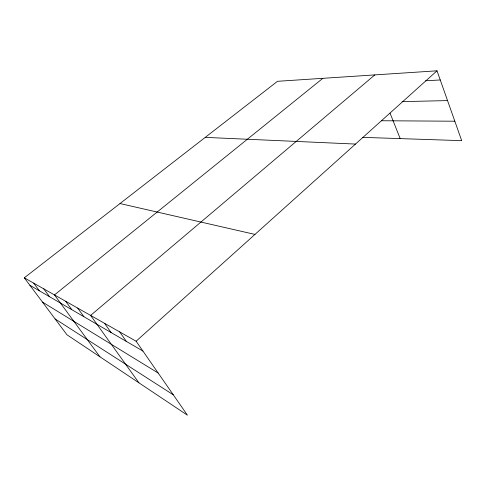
<?xml version="1.0" encoding="UTF-8"?>
<svg xmlns="http://www.w3.org/2000/svg" width="486" height="486" viewBox="0 0 486 486"><rect width="100%" height="100%" fill="white"/><g stroke="black" fill="none" stroke-linecap="round" stroke-linejoin="round"><path stroke-width="0.73" d="M437.017 70.81L277.5 81.302L24.3 277.816L136.11 341.221L437.017 70.81L461.7 140.654L362.465 137.356M374.84 74.899L90.603 315.414L138.929 382.828M322.85 78.319L54.481 294.929L99.922 356.791M425.59 80.755L440.261 79.983M402.037 101.629L447.539 100.596M381.419 120.747L454.829 121.214M205.25 137.374L355.491 144.069M119.993 203.543L254.962 234.416M29.895 285.288L142.945 351.074M42.476 302.085L158.187 373.048M55.082 318.913L173.302 394.832M24.3 277.816L66.983 334.805L187.42 415.19L136.11 341.221M33.692 283.144L39.415 290.828M43.734 288.836L49.584 296.739M65.665 301.271L71.782 309.661M77.675 308.081L83.926 316.732M104.563 323.33L111.106 332.546M119.684 331.908L126.366 341.427M390.058 113.153L400.191 138.613"/></g></svg>
